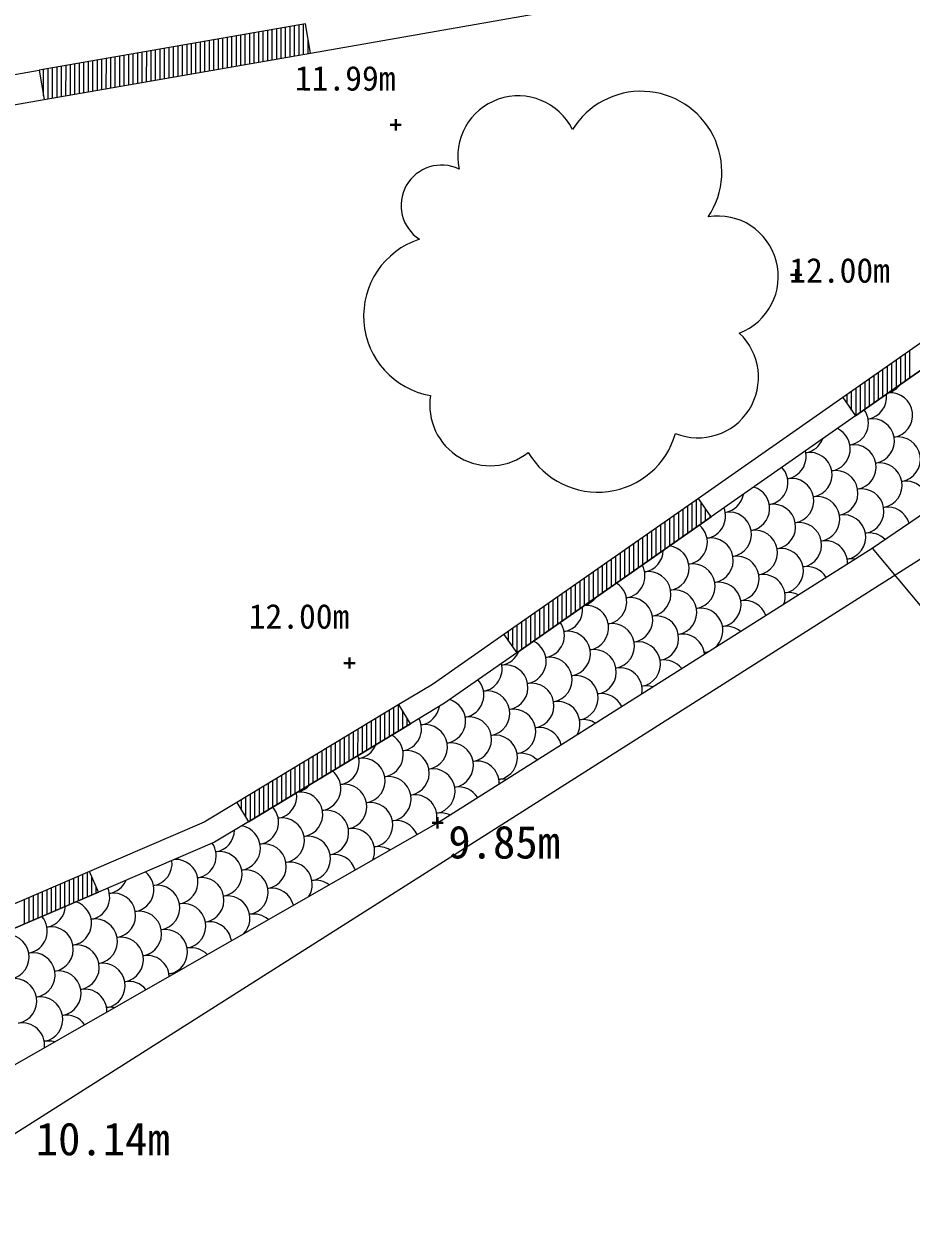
# Model space of a CAD drawing. Units: millimetres on the paper. Extents: x -403 to 403, y -279 to 279.
# Drawn here: x 52.5 to 92.1, y -218.3 to -165 of the extents above; entities that cross this region are included whole.
import ezdxf
from ezdxf.enums import TextEntityAlignment as Align

# ---------------------------------------------------------------- set-up
doc = ezdxf.new("R2010")
doc.units = ezdxf.units.MM
for name, color, linetype, lineweight in [('0-1_1', 7, 'Continuous', 18), ('0-A_10', 1, 'Continuous', 18), ('0-C_12', 3, 'Continuous', 40)]:
    doc.layers.add(name, color=color, linetype=linetype, lineweight=lineweight)
doc.styles.add('ＭＳ ゴシック', font='')
doc.styles.get('ＭＳ ゴシック').set_extended_font_data('MS Gothic')

msp = doc.modelspace()

# ---------------------------------------------------------------- linework, layer by layer
at = {"layer": '0-1_1'}
for p, q in [((62.391, -166.776), (62.391, -165.422)), ((62.591, -166.741), (62.591, -165.388)), ((62.791, -166.706), (62.791, -165.353)), ((62.991, -166.671), (62.991, -165.318)), ((63.191, -166.636), (63.191, -165.283)), ((63.391, -166.602), (63.391, -165.248)), ((63.591, -166.567), (63.591, -165.213)), ((63.791, -166.532), (63.791, -165.178)), ((63.991, -166.497), (63.991, -165.143)), ((64.191, -166.462), (64.191, -165.108)), ((64.391, -166.427), (64.391, -165.073)), ((64.591, -166.392), (64.591, -165.039)), ((64.791, -166.357), (64.791, -165.004)), ((64.991, -166.322), (64.991, -164.969)), ((59.19, -167.334), (59.191, -165.981)), ((59.39, -167.3), (59.391, -165.946)), ((59.59, -167.265), (59.591, -165.911)), ((59.79, -167.23), (59.791, -165.876)), ((59.99, -167.195), (59.991, -165.841)), ((60.19, -167.16), (60.191, -165.806)), ((60.39, -167.125), (60.391, -165.772)), ((60.591, -167.09), (60.591, -165.737)), ((60.791, -167.055), (60.791, -165.702)), ((60.991, -167.02), (60.991, -165.667)), ((61.191, -166.985), (61.191, -165.632)), ((61.391, -166.951), (61.391, -165.597)), ((61.591, -166.916), (61.591, -165.562)), ((61.791, -166.881), (61.791, -165.527)), ((61.991, -166.846), (61.991, -165.492)), ((62.191, -166.811), (62.191, -165.457)), ((65.191, -166.287), (65.191, -165.65)), ((56.19, -167.858), (56.191, -166.504)), ((56.39, -167.823), (56.391, -166.47)), ((56.59, -167.788), (56.591, -166.435)), ((56.79, -167.753), (56.791, -166.4)), ((56.99, -167.718), (56.991, -166.365)), ((57.19, -167.684), (57.191, -166.33)), ((57.39, -167.649), (57.391, -166.295)), ((57.59, -167.614), (57.591, -166.26)), ((57.79, -167.579), (57.791, -166.225)), ((57.99, -167.544), (57.991, -166.19)), ((58.19, -167.509), (58.191, -166.155)), ((58.39, -167.474), (58.391, -166.121)), ((58.59, -167.439), (58.591, -166.086)), ((58.79, -167.404), (58.791, -166.051)), ((58.99, -167.369), (58.991, -166.016)), ((42.569, -168.882), (53.191, -167.028)), ((53.39, -168.17), (53.391, -166.993)), ((53.59, -168.312), (53.591, -166.958)), ((53.79, -168.277), (53.791, -166.923)), ((53.99, -168.242), (53.991, -166.888)), ((54.19, -168.207), (54.191, -166.854)), ((54.39, -168.172), (54.391, -166.819)), ((54.59, -168.137), (54.591, -166.784)), ((54.79, -168.102), (54.791, -166.749)), ((54.99, -168.067), (54.991, -166.714)), ((55.19, -168.033), (55.191, -166.679)), ((55.39, -167.998), (55.391, -166.644)), ((55.59, -167.963), (55.591, -166.609)), ((55.79, -167.928), (55.791, -166.574)), ((55.99, -167.893), (55.991, -166.539)), ((91.643, -181.036), (91.643, -179.816)), ((91.843, -180.896), (91.843, -179.676)), ((92.043, -180.756), (92.043, -179.536)), ((90.843, -181.596), (90.843, -180.375)), ((91.043, -181.456), (91.043, -180.235)), ((91.243, -181.316), (91.243, -180.096)), ((91.443, -181.176), (91.443, -179.956)), ((90.243, -182.015), (90.243, -180.795)), ((90.443, -181.875), (90.443, -180.655)), ((90.643, -181.735), (90.643, -180.515)), ((89.443, -182.204), (89.443, -181.354)), ((89.643, -182.435), (89.643, -181.214)), ((89.843, -182.295), (89.843, -181.075)), ((90.043, -182.155), (90.043, -180.935)), ((89.044, -181.633), (82.61, -186.132)), ((89.243, -181.918), (89.243, -181.494)), ((82.529, -187.409), (82.529, -186.189)), ((81.729, -187.969), (81.729, -186.748)), ((81.929, -187.829), (81.929, -186.608)), ((82.129, -187.689), (82.129, -186.469)), ((82.329, -187.549), (82.329, -186.329)), ((82.729, -187.269), (82.729, -186.303)), ((82.929, -187.13), (82.929, -186.589)), ((80.929, -188.528), (80.929, -187.308)), ((81.129, -188.388), (81.129, -187.168)), ((81.329, -188.248), (81.329, -187.028)), ((81.529, -188.109), (81.529, -186.888)), ((83.129, -186.99), (83.129, -186.875)), ((80.329, -188.948), (80.329, -187.727)), ((80.529, -188.808), (80.529, -187.587)), ((80.729, -188.668), (80.729, -187.448)), ((79.528, -189.507), (79.529, -188.287)), ((79.728, -189.367), (79.729, -188.147)), ((79.928, -189.227), (79.929, -188.007)), ((80.129, -189.087), (80.129, -187.867)), ((78.728, -190.066), (78.729, -188.846)), ((78.928, -189.927), (78.929, -188.706)), ((79.128, -189.787), (79.129, -188.566)), ((79.328, -189.647), (79.329, -188.427)), ((77.928, -190.626), (77.928, -189.406)), ((78.128, -190.486), (78.128, -189.266)), ((78.328, -190.346), (78.329, -189.126)), ((78.528, -190.206), (78.529, -188.986)), ((77.128, -191.185), (77.128, -189.965)), ((77.328, -191.045), (77.328, -189.825)), ((77.528, -190.906), (77.528, -189.685)), ((77.728, -190.766), (77.728, -189.545)), ((76.328, -191.745), (76.328, -190.524)), ((76.528, -191.605), (76.528, -190.385)), ((76.728, -191.465), (76.728, -190.245)), ((76.928, -191.325), (76.928, -190.105)), ((75.728, -192.164), (75.728, -190.944)), ((75.928, -192.024), (75.928, -190.804)), ((76.128, -191.885), (76.128, -190.664)), ((74.928, -192.724), (74.928, -191.503)), ((75.128, -192.584), (75.128, -191.364)), ((75.328, -192.444), (75.328, -191.224)), ((75.528, -192.304), (75.528, -191.084)), ((74.128, -192.487), (74.128, -192.063)), ((74.328, -192.773), (74.328, -191.923)), ((74.528, -193.003), (74.528, -191.783)), ((74.728, -192.864), (74.728, -191.643)), ((68.42, -197.003), (68.42, -195.834)), ((68.62, -196.882), (68.62, -195.713)), ((68.82, -196.761), (68.82, -195.592)), ((69.02, -196.64), (69.02, -195.472)), ((69.22, -196.519), (69.22, -195.351)), ((69.42, -196.398), (69.42, -195.621)), ((67.619, -197.486), (67.62, -196.318)), ((67.819, -197.365), (67.82, -196.197)), ((68.019, -197.244), (68.02, -196.076)), ((68.22, -197.124), (68.22, -195.955)), ((69.62, -196.277), (69.62, -195.952)), ((66.619, -198.091), (66.62, -196.922)), ((66.819, -197.97), (66.82, -196.801)), ((67.019, -197.849), (67.02, -196.68)), ((67.219, -197.728), (67.22, -196.559)), ((67.419, -197.607), (67.42, -196.439)), ((65.819, -198.574), (65.819, -197.406)), ((66.019, -198.453), (66.019, -197.285)), ((66.219, -198.332), (66.22, -197.164)), ((66.419, -198.211), (66.42, -197.043)), ((65.019, -199.058), (65.019, -197.889)), ((65.219, -198.937), (65.219, -197.768)), ((65.419, -198.816), (65.419, -197.647)), ((65.619, -198.695), (65.619, -197.526)), ((64.019, -199.662), (64.019, -198.493)), ((64.219, -199.541), (64.219, -198.373)), ((64.419, -199.42), (64.419, -198.252)), ((64.619, -199.299), (64.619, -198.131)), ((64.819, -199.178), (64.819, -198.01)), ((63.219, -200.145), (63.219, -198.977)), ((63.419, -200.025), (63.419, -198.856)), ((63.619, -199.904), (63.619, -198.735)), ((63.819, -199.783), (63.819, -198.614)), ((62.219, -200.031), (62.219, -199.581)), ((62.419, -200.362), (62.419, -199.46)), ((62.619, -200.508), (62.619, -199.339)), ((62.819, -200.387), (62.819, -199.219)), ((63.019, -200.266), (63.019, -199.098)), ((54.144, -204.429), (54.144, -203.341)), ((54.344, -204.343), (54.344, -203.255)), ((54.544, -204.257), (54.544, -203.169)), ((54.744, -204.171), (54.744, -203.083)), ((54.944, -204.085), (54.944, -202.997)), ((55.144, -204), (55.144, -202.911)), ((55.344, -203.914), (55.344, -202.825)), ((55.544, -203.828), (55.544, -203.011)), ((52.944, -204.945), (52.944, -203.856)), ((53.144, -204.859), (53.144, -203.77)), ((53.344, -204.773), (53.344, -203.684)), ((53.544, -204.687), (53.544, -203.599)), ((53.744, -204.601), (53.744, -203.513)), ((53.944, -204.515), (53.944, -203.427)), ((55.744, -203.742), (55.744, -203.477)), ((52.544, -205.117), (52.544, -204.028)), ((52.744, -205.031), (52.744, -203.942))]:
    msp.add_line(p, q, dxfattribs=at)
for points in [[(-68.99, -154.908), (-63.021, -154.368), (-50.412, -153.228), (-38.474, -152.149), (-25.866, -151.01), (-20.581, -150.532), (-18.66, -152.769), (-11.949, -160.585), (-7.212, -166.102), (-0.501, -173.918), (2.361, -177.252), (8.419, -176.195), (20.298, -174.122), (30.92, -172.268), (42.798, -170.195), (53.42, -168.341), (65.299, -166.269), (75.921, -164.415), (87.799, -162.342), (93.787, -161.297), (94.846, -159.084), (98.484, -151.477), (99.246, -149.884)], [(109.448, -164.858), (108.248, -166.261), (102.715, -172.731), (101.515, -174.134), (98.298, -176.383), (89.617, -182.453), (83.183, -186.952), (74.502, -193.022), (71.285, -195.271), (69.764, -196.19), (62.537, -200.558), (61.016, -201.477), (55.84, -203.7), (44.539, -208.556)], [(109.448, -164.858), (108.248, -166.261), (102.715, -172.731), (101.515, -174.134), (98.298, -176.383), (89.617, -182.453), (83.183, -186.952), (74.502, -193.022), (71.285, -195.271), (69.764, -196.19), (62.537, -200.558), (61.016, -201.477), (55.84, -203.7), (44.539, -208.556)], [(-6.836, -238.268), (48.499, -213.452), (70.971, -200.604), (90.361, -188.358), (105.756, -177.873), (113.074, -170.097)], [(90.361, -188.358), (92.651, -191.088), (108.214, -179.097), (110.404, -176.618)], [(73.929, -192.202), (70.739, -194.433), (69.247, -195.334)], [(62.02, -199.702), (60.558, -200.585), (55.445, -202.782)]]:
    msp.add_lwpolyline(points, dxfattribs=at)
for points in [[(65.07, -164.955), (53.191, -167.028), (53.42, -168.341), (65.299, -166.269)], [(89.617, -182.453), (98.298, -176.383), (97.725, -175.564), (89.044, -181.633)], [(74.502, -193.022), (83.183, -186.952), (82.61, -186.132), (73.929, -192.202)], [(62.537, -200.558), (69.764, -196.19), (69.247, -195.334), (62.02, -199.702)], [(44.539, -208.556), (55.84, -203.7), (55.445, -202.782), (44.144, -207.637)]]:
    msp.add_lwpolyline(points, close=True, dxfattribs=at)
for centre, radius, start, end in [((80.052, -171.567), 3.6, 326.2608, 148.2986), ((74.57, -170.873), 2.7, 26.3555, 192.2246), ((71.14, -173.062), 1.8, 63.9205, 237.0394), ((83.473, -176.232), 2.7, 290.7564, 99.0941), ((71.27, -177.997), 3.6, 107.9493, 260.1674), ((82.588, -180.731), 2.7, 248.1268, 46.9895), ((91.164, -182.419), 1, 279.9452, 94.1653), ((90.819, -180.449), 1, 287.3976, 322.5266), ((73.321, -181.975), 2.7, 170.8125, 308.8268), ((90.007, -181.607), 1, 279.9452, 6.9226), ((89.195, -182.765), 1, 279.9452, 35.7195), ((88.382, -183.922), 1, 279.9452, 64.7319), ((90.352, -183.577), 1, 279.9452, 99.9452), ((78.118, -182.256), 3.6, 210.4143, 344.1913), ((87.225, -183.11), 1, 279.9452, 338.6003), ((91.51, -184.389), 1, 279.9452, 99.9452), ((86.412, -184.268), 1, 279.9452, 14.5204), ((87.57, -185.08), 1, 279.9452, 99.9452), ((89.54, -184.735), 1, 279.9452, 99.9452), ((90.698, -185.547), 1, 279.9452, 99.9452), ((85.6, -185.425), 1, 279.9452, 42.6654), ((88.728, -185.892), 1, 279.9452, 99.9452), ((84.788, -186.583), 1, 279.9452, 73.0843), ((86.758, -186.238), 1, 279.9452, 99.9452), ((89.885, -186.704), 1, 279.9452, 99.9452), ((91.855, -186.359), 1, 340.053, 99.9452), ((83.63, -185.771), 1, 279.9452, 349.5865), ((87.915, -187.05), 1, 279.9452, 99.9452), ((82.818, -186.928), 1, 279.9452, 21.7575), ((83.975, -187.741), 1, 279.9452, 99.9452), ((85.945, -187.395), 1, 279.9452, 99.9452), ((91.043, -187.517), 1, 16.1074, 99.9452), ((82.006, -188.086), 1, 279.9452, 49.7279), ((87.103, -188.208), 1, 279.9452, 99.9452), ((89.073, -187.862), 1, 279.9452, 99.9452), ((85.133, -188.553), 1, 279.9452, 99.9452), ((90.231, -188.674), 1, 45.0991, 99.9452), ((81.193, -189.244), 1, 279.9452, 82.5375), ((83.163, -188.898), 1, 279.9452, 99.9452), ((86.291, -189.365), 1, 279.9452, 99.9452), ((88.261, -189.02), 1, 358.0821, 99.9452), ((80.036, -188.432), 1, 279.9452, 358.741), ((84.321, -189.711), 1, 279.9452, 99.9452), ((89.418, -189.832), 1, 80.2594, 99.9452), ((79.223, -189.589), 1, 279.9452, 28.7849), ((80.381, -190.401), 1, 279.9452, 99.9452), ((82.351, -190.056), 1, 279.9452, 99.9452), ((87.449, -190.178), 1, 31.3073, 99.9452), ((78.411, -190.747), 1, 279.9452, 57.0293), ((83.509, -190.868), 1, 279.9452, 99.9452), ((85.479, -190.523), 1, 341.313, 99.9452), ((81.539, -191.214), 1, 279.9452, 99.9452), ((86.636, -191.335), 1, 64.1595, 99.9452), ((76.441, -191.092), 1, 279.9452, 6.9228), ((77.599, -191.905), 1, 279.9452, 94.1656), ((77.253, -189.935), 1, 287.397, 322.5272), ((79.569, -191.559), 1, 279.9452, 99.9452), ((82.696, -192.026), 1, 309.7634, 99.9452), ((84.666, -191.681), 1, 18.8815, 99.9452), ((80.726, -192.371), 1, 279.9452, 99.9452), ((75.629, -192.25), 1, 279.9452, 35.7196), ((76.787, -193.062), 1, 279.9452, 99.9452), ((78.756, -192.717), 1, 279.9452, 99.9452), ((83.854, -192.838), 1, 50.5427, 99.9452), ((74.817, -193.408), 1, 279.9452, 64.7321), ((79.914, -193.529), 1, 279.9452, 99.9452), ((81.884, -193.184), 1, 5.7628, 99.9452), ((73.659, -192.595), 1, 279.9452, 338.6005), ((77.944, -193.875), 1, 279.9452, 99.9452), ((82.696, -192.026), 1, 279.9452, 294.7848), ((83.042, -193.996), 1, 91.4302, 99.9452), ((72.847, -193.753), 1, 279.9452, 14.5205), ((74.004, -194.565), 1, 279.9452, 99.9452), ((75.974, -194.22), 1, 279.9452, 99.9452), ((79.102, -194.687), 1, 350.8884, 99.9452), ((81.072, -194.341), 1, 37.9396, 99.9452), ((72.034, -194.911), 1, 279.9452, 42.6656), ((77.132, -195.032), 1, 279.9452, 99.9452), ((73.192, -195.723), 1, 279.9452, 99.9452), ((75.162, -195.378), 1, 279.9452, 99.9452), ((80.26, -195.499), 1, 72.3511, 99.9452), ((71.222, -196.068), 1, 279.9452, 73.0845), ((76.32, -196.19), 1, 331.1253, 99.9452), ((78.29, -195.844), 1, 25.6111, 99.9452), ((70.064, -195.256), 1, 279.9452, 351.0443), ((74.35, -196.535), 1, 279.9452, 99.9452), ((69.252, -196.414), 1, 279.9452, 26.934), ((70.41, -197.226), 1, 279.9452, 99.9452), ((72.38, -196.881), 1, 279.9452, 99.9452), ((75.507, -197.348), 1, 12.958, 99.9452), ((77.477, -197.002), 1, 57.6824, 99.9452), ((68.44, -197.572), 1, 279.9452, 60.9649), ((73.537, -197.693), 1, 279.9452, 99.9452), ((67.282, -196.759), 1, 279.9452, 338.3316), ((69.598, -198.384), 1, 279.9452, 99.9452), ((71.568, -198.038), 1, 279.9452, 99.9452), ((66.47, -197.917), 1, 279.9452, 18.0852), ((67.628, -198.729), 1, 279.9452, 99.9452), ((72.725, -198.851), 1, 359.2131, 99.9452), ((74.695, -198.505), 1, 44.6494, 99.9452), ((65.658, -199.075), 1, 279.9452, 51.3107), ((70.755, -199.196), 1, 279.9452, 99.9452), ((64.5, -198.262), 1, 282.8057, 319.4843), ((66.815, -199.887), 1, 279.9452, 99.9452), ((68.785, -199.541), 1, 279.9452, 99.9452), ((71.913, -200.008), 1, 32.2491, 99.9452), ((73.883, -199.663), 1, 81.6863, 99.9452), ((63.688, -199.42), 1, 279.9452, 8.9038), ((64.845, -200.232), 1, 279.9452, 97.4133), ((69.943, -200.354), 1, 343.0998, 99.9452), ((62.875, -200.578), 1, 279.9452, 42.2261), ((66.003, -201.045), 1, 279.9452, 99.9452), ((67.973, -200.699), 1, 279.9452, 99.9452), ((64.033, -201.39), 1, 279.9452, 99.9452), ((69.131, -201.511), 1, 22.5521, 99.9452), ((71.101, -201.166), 1, 65.2755, 99.9452), ((60.906, -200.923), 1, 279.9452, 359.069), ((62.063, -201.735), 1, 279.9452, 80.8657), ((65.191, -202.202), 1, 279.9452, 99.9452), ((67.161, -201.857), 1, 336.3038, 99.9452), ((60.093, -202.081), 1, 279.9452, 34.2432), ((63.221, -202.548), 1, 279.9452, 99.9452), ((68.318, -202.669), 1, 58.208, 99.9452), ((59.281, -203.239), 1, 279.9452, 92.2739), ((61.251, -202.893), 1, 279.9452, 99.9452), ((66.348, -203.015), 1, 18.1308, 99.9452), ((57.311, -203.584), 1, 279.9452, 51.5101), ((58.123, -202.426), 1, 279.9452, 7.6119), ((62.409, -203.705), 1, 279.9452, 99.9452), ((64.379, -203.36), 1, 328.1771, 99.9452), ((56.153, -202.772), 1, 279.9452, 336.3795), ((60.439, -204.051), 1, 279.9452, 99.9452), ((65.536, -204.172), 1, 53.354, 99.9452), ((55.341, -203.929), 1, 279.9452, 24.0076), ((56.499, -204.742), 1, 279.9452, 99.9452), ((58.469, -204.396), 1, 279.9452, 99.9452), ((61.596, -204.863), 1, 316.8955, 99.9452), ((63.566, -204.518), 1, 13.638, 99.9452), ((53.371, -204.275), 1, 279.9452, 356.6967), ((54.529, -205.087), 1, 279.9452, 72.3854), ((59.626, -205.208), 1, 279.9452, 99.9452), ((52.559, -205.432), 1, 279.9452, 40.4678), ((55.686, -205.899), 1, 279.9452, 99.9452), ((57.656, -205.554), 1, 279.9452, 99.9452), ((62.754, -205.675), 1, 48.6739, 99.9452), ((53.717, -206.245), 1, 279.9452, 99.9452), ((58.814, -206.366), 1, 279.9452, 99.9452), ((60.784, -206.021), 1, 9.0407, 99.9452), ((51.747, -206.59), 1, 279.9452, 99.9452), ((56.844, -206.712), 1, 279.9452, 99.9452), ((52.904, -207.402), 1, 279.9452, 99.9452), ((54.874, -207.057), 1, 279.9452, 99.9452), ((58.002, -207.524), 1, 4.2991, 99.9452), ((59.972, -207.178), 1, 44.1215, 99.9452), ((56.032, -207.869), 1, 279.9452, 99.9452), ((52.092, -208.56), 1, 279.9452, 99.9452), ((54.062, -208.215), 1, 279.9452, 99.9452), ((59.16, -208.336), 1, 87.9581, 99.9452), ((55.22, -209.027), 1, 359.3621, 99.9452), ((57.19, -208.681), 1, 39.6602, 99.9452), ((53.25, -209.372), 1, 279.9452, 99.9452), ((54.407, -210.185), 1, 35.2589, 99.9452), ((56.377, -209.839), 1, 80.4534, 99.9452), ((52.437, -210.53), 1, 354.1611, 99.9452), ((53.595, -211.342), 1, 73.9995, 99.9452)]:
    msp.add_arc(centre, radius, start, end, dxfattribs=at)
at = {"layer": '0-A_10'}
msp.add_line((48.576, -216.704), (94.658, -187.46), dxfattribs=at)
at = {"layer": '0-C_12'}
for p, q in [((68.851, -169.468), (69.351, -169.468)), ((69.101, -169.718), (69.101, -169.218)), ((86.972, -176.403), (86.972, -175.903)), ((86.722, -176.153), (87.222, -176.153)), ((66.791, -193.479), (67.291, -193.479)), ((67.041, -193.729), (67.041, -193.229)), ((70.721, -200.604), (71.221, -200.604)), ((70.971, -200.854), (70.971, -200.354))]:
    msp.add_line(p, q, dxfattribs=at)

# ---------------------------------------------------------------- texts
at = {"layer": '0-C_12', "color": 7, "style": 'ＭＳ ゴシック'}
for s, height, p in [('11.99m', 1.1, (64.603, -168.262)), ('12.00m', 1.1, (86.662, -176.833)), ('12.00m', 1.1, (62.542, -192.272)), ('9.85m', 1.466, (71.447, -202.637)), ('10.14m', 1.466, (53.038, -215.88))]:
    msp.add_text(s, height=height, rotation=359.919, dxfattribs=at).set_placement(p, align=Align.BOTTOM_LEFT)

doc.saveas('drawing.dxf')
